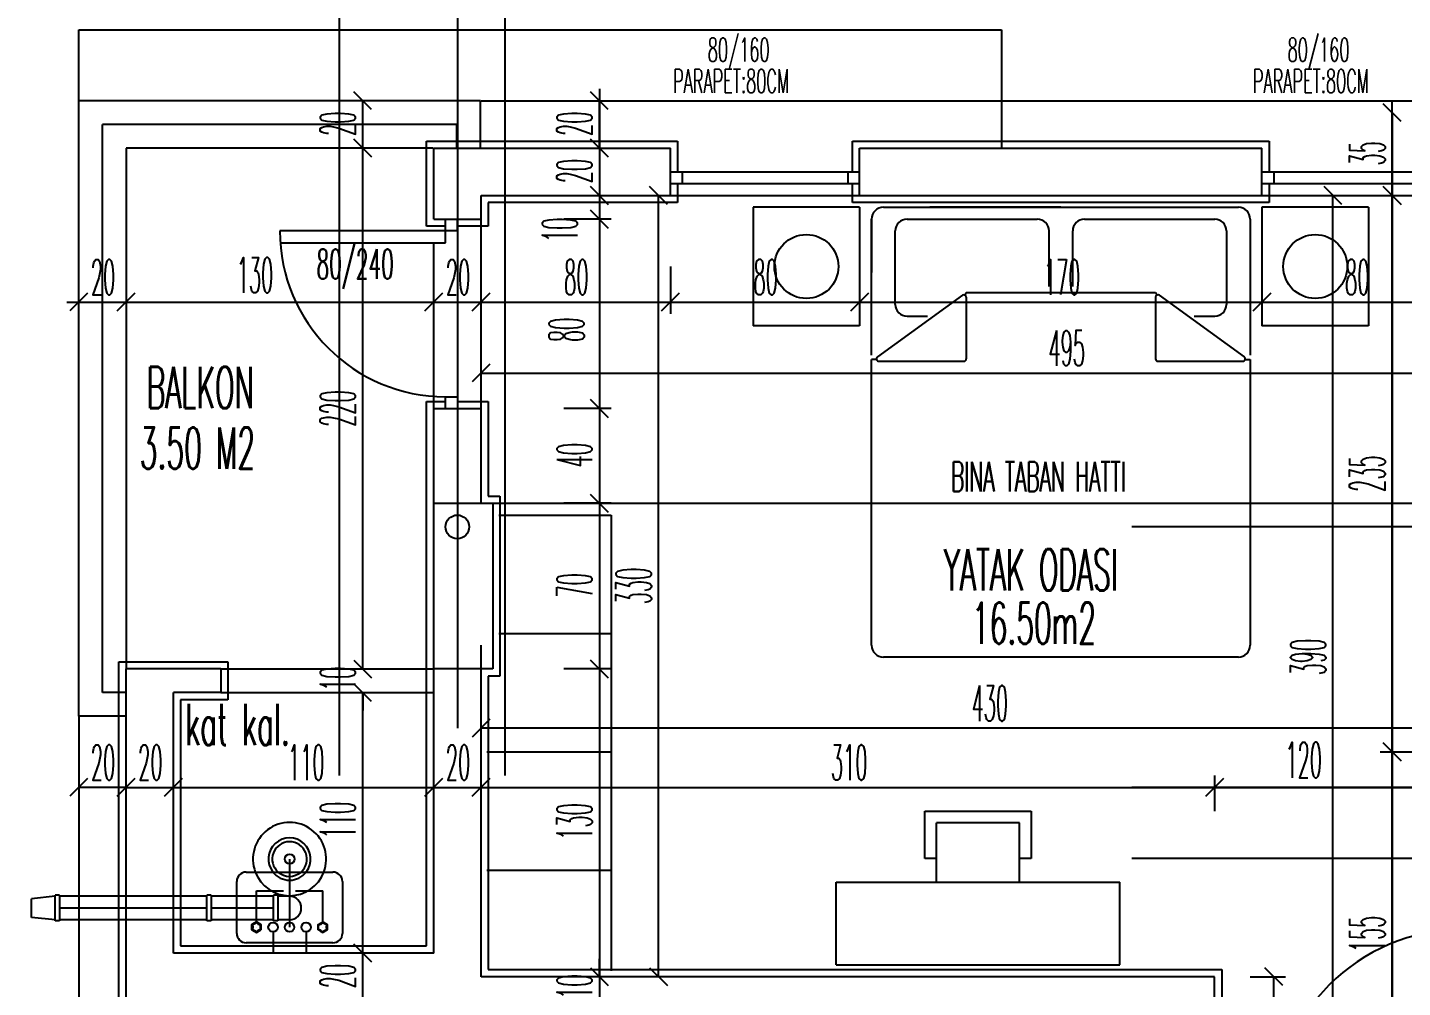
# Model space of a CAD drawing. Extents: x 78 to 306, y -397 to 18.
# Drawn here: x 276.2048 to 276.321, y -396.4985 to -396.4174 of the extents above; entities that cross this region are included whole.
import ezdxf

# ---------------------------------------------------------------- set-up
doc = ezdxf.new("R2010")
doc.units = 0
doc.header["$LTSCALE"] = 0.5
doc.header["$MEASUREMENT"] = 0
doc.linetypes.add('DASHDOT2', pattern=[0.5, 0.25, -0.125, 0, -0.125])
doc.linetypes.add('DOT2', pattern=[0.125, 0, -0.125])
doc.layers.get('0').update_dxf_attribs({"linetype": 'CONTINUOUS'})
for name, color, linetype in [('AKS', 5, 'DASHDOT2'), ('ASHADE', 7, 'CONTINUOUS'), ('DUVAR', 6, 'CONTINUOUS'), ('IZDUSUM', 2, 'DOT2'), ('KAPI', 1, 'CONTINUOUS'), ('KOLON', 4, 'CONTINUOUS'), ('MERDIVEN', 3, 'CONTINUOUS'), ('OLCU', 31, 'CONTINUOUS'), ('SIVA', 7, 'CONTINUOUS'), ('TEFRIS', 11, 'CONTINUOUS')]:
    doc.layers.add(name, color=color, linetype=linetype)
doc.styles.add('ICMEKAN', font='romans.shx', dxfattribs={"width": 0.55, "height": 0.2})
doc.styles.add('OLCU', font='romans.shx', dxfattribs={"width": 0.6, "height": 0.125})
doc.styles.add('OLCUIC', font='ROMANS.SHX', dxfattribs={"width": 0.4, "height": 0.15})

msp = doc.modelspace()

# ---------------------------------------------------------------- linework, layer by layer
at = {"color": 0, "linetype": 'ByBlock'}
for p, q in [((276.233893941935, -396.4243098737721), (276.232393941935, -396.4228098737721)), ((276.253893941935, -396.4243098737721), (276.252393941935, -396.4228098737721)), ((276.320893941935, -396.4253098737721), (276.319393941935, -396.4238098737721)), ((276.232393941935, -396.4268098737721), (276.233893941935, -396.4283098737721)), ((276.233893941935, -396.4283098737721), (276.232393941935, -396.4268098737721)), ((276.252393941935, -396.4268098737721), (276.253893941935, -396.4283098737721)), ((276.253893941935, -396.4283098737755), (276.252393941935, -396.4268098737755)), ((276.253893941935, -396.4323098737721), (276.252393941935, -396.4308098737721)), ((276.252393941935, -396.4308098737721), (276.253893941935, -396.4323098737721)), ((276.258893941935, -396.4323098737721), (276.257393941935, -396.4308098737721)), ((276.315893941935, -396.4323098737721), (276.314393941935, -396.4308098737721)), ((276.320893941935, -396.4323098737721), (276.319393941935, -396.4308098737721)), ((276.319393941935, -396.4308098737721), (276.320893941935, -396.4323098737721)), ((276.253893941935, -396.4343098737721), (276.252393941935, -396.4328098737721)), ((276.252393941935, -396.4328098737721), (276.253893941935, -396.4343098737721)), ((276.209893941935, -396.4398098737721), (276.208393941935, -396.4413098737721)), ((276.213893941935, -396.4398098737721), (276.212393941935, -396.4413098737721)), ((276.212393941935, -396.4413098737721), (276.213893941935, -396.4398098737721)), ((276.239893941935, -396.4398098737721), (276.238393941935, -396.4413098737721)), ((276.238393941935, -396.4413098737721), (276.239893941935, -396.4398098737721)), ((276.243893941935, -396.4398098737721), (276.242393941935, -396.4413098737721)), ((276.242393941935, -396.4413098737721), (276.243893941935, -396.4398098737721)), ((276.259893941935, -396.4398098737721), (276.258393941935, -396.4413098737721)), ((276.258393941935, -396.4413098737721), (276.259893941935, -396.4398098737721)), ((276.275893941935, -396.4398098737721), (276.274393941935, -396.4413098737721)), ((276.274393941935, -396.4413098737721), (276.275893941935, -396.4398098737721)), ((276.309893941935, -396.4398098737721), (276.308393941935, -396.4413098737721)), ((276.308393941935, -396.4413098737721), (276.309893941935, -396.4398098737721)), ((276.243893941935, -396.4458098737721), (276.242393941935, -396.4473098737721)), ((276.253893941935, -396.4503098737721), (276.252393941935, -396.4488098737721)), ((276.252393941935, -396.4488098737721), (276.253893941935, -396.4503098737721)), ((276.253893941935, -396.4583098737721), (276.252393941935, -396.4568098737721)), ((276.252393941935, -396.4568098737721), (276.253893941935, -396.4583098737721)), ((276.232393941935, -396.4708098737721), (276.233893941935, -396.4723098737721)), ((276.232393941935, -396.4708098737721), (276.233893941935, -396.4723098737721)), ((276.253893941935, -396.4723098737721), (276.252393941935, -396.4708098737721)), ((276.252393941935, -396.4708098737721), (276.253893941935, -396.4723098737721)), ((276.233893941935, -396.4743098737721), (276.232393941935, -396.4728098737721)), ((276.233893941935, -396.4743098737721), (276.232393941935, -396.4728098737721)), ((276.243893941935, -396.4758098737721), (276.242393941935, -396.4773098737721)), ((276.320893941935, -396.4793098737721), (276.319393941935, -396.4778098737721)), ((276.319393941935, -396.4778098737721), (276.320893941935, -396.4793098737721)), ((276.209893941935, -396.4808098737721), (276.208393941935, -396.4823098737721)), ((276.212393941935, -396.4823098737721), (276.213893941935, -396.4808098737721)), ((276.213893941935, -396.4808098737721), (276.212393941935, -396.4823098737721)), ((276.217893941935, -396.4808098737721), (276.216393941935, -396.4823098737721)), ((276.216393941935, -396.4823098737721), (276.217893941935, -396.4808098737721)), ((276.239893941935, -396.4808098737721), (276.238393941935, -396.4823098737721)), ((276.238393941935, -396.4823098737721), (276.239893941935, -396.4808098737721)), ((276.243893941935, -396.4808098737721), (276.242393941935, -396.4823098737721)), ((276.242393941935, -396.4823098737721), (276.243893941935, -396.4808098737721)), ((276.305893941935, -396.4808098737721), (276.304393941935, -396.4823098737721)), ((276.304393941935, -396.4823098737721), (276.305893941935, -396.4808098737721)), ((276.232393941935, -396.4948098737721), (276.233893941935, -396.4963098737721)), ((276.233893941935, -396.4963098737721), (276.232393941935, -396.4948098737721)), ((276.252393941935, -396.4968098737721), (276.253893941935, -396.4983098737721)), ((276.252393941935, -396.4968098737721), (276.253893941935, -396.4983098737721)), ((276.257393941935, -396.4968098737721), (276.258893941935, -396.4983098737721)), ((276.310893941935, -396.4983098737721), (276.309393941935, -396.4968098737721))]:
    msp.add_line(p, q, dxfattribs=at)
at = {"layer": 'AKS'}
for p, q in [((276.2411439419353, -396.3515598737721), (276.2411439419353, -396.8395598737721)), ((276.2311439419353, -396.3555598737721), (276.2311439419353, -396.8355598737721)), ((276.2451439419353, -396.3555598737721), (276.2451439419353, -396.8355598737721)), ((276.4231439419353, -396.4595598737721), (276.1271439419361, -396.4595598737721)), ((276.4231439419353, -396.4815598737721), (276.1271439419361, -396.4815598737721)), ((276.4231439419353, -396.4875598737721), (276.1311439419354, -396.4875598737721))]:
    msp.add_line(p, q, dxfattribs=at)
at = {"layer": 'ASHADE'}
msp.add_circle((276.2411439419353, -396.4595598737721), 0.0009999999999999432, dxfattribs=at)
at = {"layer": 'DUVAR'}
for p, q in [((276.2391439419377, -396.4335598737763), (276.2391439419382, -396.4275598737747)), ((276.2391439419382, -396.4275598737747), (276.2591439419382, -396.4275598737758)), ((276.2591439419382, -396.4315598737743), (276.2591439419382, -396.4275598737758)), ((276.2751439419381, -396.4275598737758), (276.3091439419386, -396.4275598737758)), ((276.2751439419381, -396.4315598737743), (276.2751439419381, -396.4275598737758)), ((276.3091439419386, -396.4315598737743), (276.3091439419386, -396.4275598737758)), ((276.2431439419377, -396.4335598737763), (276.243143941938, -396.4315598737732)), ((276.243143941938, -396.4315598737732), (276.2591439419382, -396.4315598737728)), ((276.2751439419381, -396.4315598737737), (276.3091439419386, -396.4315598737755)), ((276.2391439419377, -396.4335598737763), (276.2431439419377, -396.4335598737763)), ((276.2391439419367, -396.4575598737721), (276.2391439419369, -396.4495598737758)), ((276.2391439419378, -396.4495598737761), (276.2431439419378, -396.4495598737761)), ((276.2431439419372, -396.4575598737721), (276.2431439419375, -396.4495598737758)), ((276.2391439419357, -396.4955598737765), (276.2391439419363, -396.4695598737721)), ((276.2431439419353, -396.4975598737765), (276.2431439419365, -396.4695598737721)), ((276.213143941936, -396.5095598737756), (276.2131439419361, -396.4715598737766)), ((276.2211439419362, -396.4715598737764), (276.2131439419361, -396.4715598737766)), ((276.2171439419387, -396.4955598737768), (276.2171439419394, -396.4735598737767)), ((276.2211439419362, -396.4735598737761), (276.2171439419394, -396.4735598737767)), ((276.2391439419357, -396.4955598737765), (276.2171439419387, -396.4955598737768)), ((276.3051439419355, -396.4975598737761), (276.2431439419353, -396.4975598737765)), ((276.3051439419355, -396.5095598737761), (276.3051439419355, -396.4975598737761))]:
    msp.add_line(p, q, dxfattribs=at)
at = {"layer": 'DUVAR', "linetype": 'ByBlock'}
msp.add_line((276.2211439419362, -396.4715598737764), (276.2211439419362, -396.4735598737761), dxfattribs=at)
at = {"layer": 'IZDUSUM', "ltscale": 0.6}
for p, q in [((276.2091439419376, -396.4175598737687), (276.2871439419413, -396.4175598737687)), ((276.2091439419377, -396.4235598737721), (276.2091439419376, -396.4175598737687)), ((276.2871439419413, -396.4175598737687), (276.2871439419411, -396.4275598737687)), ((276.2441439419353, -396.4575598737758), (276.3411439419353, -396.4575598737758)), ((276.2211439419362, -396.4715598737764), (276.2391439419367, -396.4715598737772)), ((276.2211439419362, -396.4735598737764), (276.2391439419367, -396.4735598737773))]:
    msp.add_line(p, q, dxfattribs=at)
at = {"layer": 'KAPI', "linetype": 'Continuous'}
msp.add_line((276.243143941935, -396.4235598737721), (276.346143941935, -396.4235598737721), dxfattribs=at)
at = {"layer": 'KAPI'}
for p, q in [((276.2131439419351, -396.4275598737721), (276.2131439419355, -396.471559873776)), ((276.2391141335827, -396.4275598737721), (276.2131439419351, -396.4275598737721)), ((276.2591439419356, -396.4295598737762), (276.2751439419355, -396.4295598737762)), ((276.2591439419356, -396.4305598737762), (276.2751439419355, -396.4305598737762)), ((276.2601439419356, -396.4295598737762), (276.2601439419356, -396.4305598737762)), ((276.2741439419354, -396.4295598737762), (276.2741439419354, -396.4305598737762)), ((276.3091439419356, -396.4295598737762), (276.3251439419359, -396.4295598737762)), ((276.3091439419356, -396.4305598737762), (276.3251439419359, -396.4305598737762)), ((276.3101439419357, -396.4295598737762), (276.3101439419357, -396.4305598737762)), ((276.2591439419356, -396.4315598737761), (276.2751439419355, -396.4315598737761)), ((276.3091439419356, -396.4315598737761), (276.3251439419359, -396.4315598737761)), ((276.2401439419382, -396.4355598737761), (276.2401439419382, -396.4335598737763)), ((276.2401439419382, -396.4345598737761), (276.2401439419382, -396.4335598737763)), ((276.2411439419382, -396.4345598737761), (276.2411439419382, -396.4335598737763)), ((276.2431439419386, -396.4495598737761), (276.2431439419386, -396.4335598737766)), ((276.2401439419382, -396.4345598737761), (276.2261439419382, -396.4345598737761)), ((276.2411439419382, -396.4345598737761), (276.2401439419382, -396.4345598737761)), ((276.2261439419382, -396.4355598737761), (276.2401439419382, -396.4355598737761)), ((276.2391439419387, -396.4495598737761), (276.2391439419387, -396.4355598737761)), ((276.2401439419382, -396.4485598737763), (276.2411439419382, -396.4485598737763)), ((276.2401439419382, -396.4495598737761), (276.2401439419382, -396.4485598737763)), ((276.2411439419382, -396.4485598737763), (276.2411439419382, -396.4495598737761)), ((276.209143941935, -396.4755598737721), (276.209143941935, -396.6045598737721))]:
    msp.add_line(p, q, dxfattribs=at)
for centre, radius, start, end in [((276.2401439419382, -396.4345598737761), 0.01400000000000034, 180, 270), ((276.3261439419354, -396.5095598737762), 0.01600000000064028, 90, 179.9999999991858)]:
    msp.add_arc(centre, radius, start, end, dxfattribs=at)
at = {"layer": 'KOLON'}
for p, q in [((276.2391439419353, -396.4575598737721), (276.2441439419353, -396.4575598737721)), ((276.2391439419353, -396.4715598737721), (276.2391439419353, -396.4575598737721)), ((276.2441439419353, -396.4575598737721), (276.2441439419353, -396.4715598737721)), ((276.2441439419353, -396.4715598737721), (276.2391439419353, -396.4715598737721))]:
    msp.add_line(p, q, dxfattribs=at)
at = {"layer": 'MERDIVEN', "linetype": 'ByBlock'}
for p, q in [((276.2091439419387, -396.4755598737721), (276.2091439419377, -396.4235598737721)), ((276.211143941938, -396.4735598737721), (276.2111439419388, -396.4255598737721))]:
    msp.add_line(p, q, dxfattribs=at)
at = {"layer": 'MERDIVEN'}
for p, q in [((276.2431141335827, -396.4235598737721), (276.2091439419377, -396.4235598737721)), ((276.2431141335827, -396.4275598737721), (276.2431141335827, -396.4235598737721)), ((276.2411141335827, -396.4255598737721), (276.2111439419388, -396.4255598737721)), ((276.2411141335827, -396.4275598737721), (276.2411141335827, -396.4255598737721)), ((276.2131439419353, -396.4735598737721), (276.2111439419353, -396.4735598737721)), ((276.2131439419353, -396.4755598737721), (276.2091439419353, -396.4755598737721))]:
    msp.add_line(p, q, dxfattribs=at)
at = {"layer": 'OLCU', "ltscale": 1.4}
for p, q in [((276.233143941935, -396.4275598737721), (276.233143941935, -396.4235598737721)), ((276.253143941935, -396.4225598737721), (276.253143941935, -396.5005598737721)), ((276.253143941935, -396.4275598737721), (276.253143941935, -396.4235598737721)), ((276.320143941935, -396.6125598737721), (276.320143941935, -396.4235598737721)), ((276.320143941935, -396.4245598737721), (276.320143941935, -396.4315598737721)), ((276.233143941935, -396.4715598737721), (276.233143941935, -396.4275598737721)), ((276.253143941935, -396.4275598737755), (276.253143941935, -396.4315598737721)), ((276.253143941935, -396.4315598737721), (276.253143941935, -396.4335598737721)), ((276.258143941935, -396.4975598737721), (276.258143941935, -396.4315598737721)), ((276.315143941935, -396.5095598737721), (276.315143941935, -396.4315598737721)), ((276.320143941935, -396.4315598737721), (276.320143941935, -396.4785598737721)), ((276.254143941935, -396.4335598737721), (276.250143941935, -396.4335598737721)), ((276.253143941935, -396.4335598737721), (276.253143941935, -396.4495598737721)), ((276.259143941935, -396.4375598737721), (276.259143941935, -396.4415598737721)), ((276.275143941935, -396.4375598737721), (276.275143941935, -396.4415598737721)), ((276.309143941935, -396.4375598737721), (276.309143941935, -396.4415598737721)), ((276.208143941935, -396.4405598737721), (276.347143941935, -396.4405598737721)), ((276.209143941935, -396.4405598737721), (276.213143941935, -396.4405598737721)), ((276.213143941935, -396.4405598737721), (276.239143941935, -396.4405598737721)), ((276.239143941935, -396.4405598737721), (276.243143941935, -396.4405598737721)), ((276.243143941935, -396.4405598737721), (276.259143941935, -396.4405598737721)), ((276.259143941935, -396.4405598737721), (276.275143941935, -396.4405598737721)), ((276.275143941935, -396.4405598737721), (276.309143941935, -396.4405598737721)), ((276.309143941935, -396.4405598737721), (276.325143941935, -396.4405598737721)), ((276.243143941935, -396.4465598737721), (276.342143941935, -396.4465598737721)), ((276.254143941935, -396.4495598737721), (276.250143941935, -396.4495598737721)), ((276.253143941935, -396.4495598737721), (276.253143941935, -396.4575598737721)), ((276.254143941935, -396.4575598737721), (276.250143941935, -396.4575598737721)), ((276.253143941935, -396.4575598737721), (276.253143941935, -396.4715598737721)), ((276.233143941935, -396.4715598737721), (276.233143941935, -396.4700598737721)), ((276.254143941935, -396.4715598737721), (276.250143941935, -396.4715598737721)), ((276.253143941935, -396.4715598737721), (276.253143941935, -396.4975598737721)), ((276.233143941935, -396.4735598737721), (276.233143941935, -396.4750598737721)), ((276.233143941935, -396.4955598737721), (276.233143941935, -396.4735598737721)), ((276.329143941935, -396.4765598737721), (276.243143941935, -396.4765598737721)), ((276.319143941935, -396.4785598737721), (276.322143941935, -396.4785598737721)), ((276.320143941935, -396.4785598737721), (276.320143941935, -396.5095598737721)), ((276.213143941935, -396.4815598737721), (276.209143941935, -396.4815598737721)), ((276.213143941935, -396.4815598737721), (276.217143941935, -396.4815598737721)), ((276.217143941935, -396.4815598737721), (276.239143941935, -396.4815598737721)), ((276.239143941935, -396.4815598737721), (276.243143941935, -396.4815598737721)), ((276.243143941935, -396.4815598737721), (276.305143941935, -396.4815598737721)), ((276.305143941935, -396.4805598737721), (276.305143941935, -396.4835598737721)), ((276.305143941935, -396.4815598737721), (276.329143941935, -396.4815598737721)), ((276.233143941935, -396.4995598737721), (276.233143941935, -396.4955598737721)), ((276.253143941935, -396.4975598737721), (276.253143941935, -396.4960598737721)), ((276.308143941935, -396.4975598737721), (276.311143941935, -396.4975598737721)), ((276.310143941935, -396.5095598737721), (276.310143941935, -396.4975598737721))]:
    msp.add_line(p, q, dxfattribs=at)
at = {"layer": 'SIVA', "ltscale": 1.4}
for p, q in [((276.2385439419377, -396.4341598737763), (276.2385439419384, -396.4269598737747)), ((276.2385439419384, -396.4269598737747), (276.2597439419383, -396.4269598737758)), ((276.2597439419383, -396.4269598737758), (276.259743941937, -396.4295598737762)), ((276.2745439419381, -396.4295598737762), (276.2745439419381, -396.4269598737758)), ((276.2745439419381, -396.4269598737758), (276.3097439419386, -396.4269598737758)), ((276.3097439419386, -396.4269598737758), (276.3097439419386, -396.4295598737762)), ((276.2597439419367, -396.4305598737762), (276.2597439419363, -396.4321598737728)), ((276.2745439419381, -396.4321598737737), (276.2745439419381, -396.4305598737762)), ((276.3097439419386, -396.4305598737762), (276.3097439419386, -396.4321598737755)), ((276.2597439419363, -396.4321598737728), (276.2437439419379, -396.4321598737732)), ((276.2437439419379, -396.4321598737732), (276.2437439419376, -396.4341598737763)), ((276.3097439419386, -396.4321598737755), (276.2745439419381, -396.4321598737737)), ((276.2401439419382, -396.4341598737763), (276.2385439419377, -396.4341598737763)), ((276.2437439419376, -396.4341598737763), (276.2411439419382, -396.4341598737763)), ((276.2385439419353, -396.4575598737721), (276.238543941937, -396.4489598737761)), ((276.238543941937, -396.4489598737761), (276.2401439419382, -396.4489598737761)), ((276.2411439419382, -396.4489598737761), (276.2437439419376, -396.4489598737761)), ((276.2437439419376, -396.4489598737761), (276.2437439419372, -396.4569598737721)), ((276.2437439419372, -396.4569598737721), (276.2447439419353, -396.4569598737721)), ((276.2447439419353, -396.4569598737721), (276.2447439419353, -396.4721598737721)), ((276.2385439419363, -396.4715598737721), (276.2385439419353, -396.4575598737721)), ((276.2125439419361, -396.5101598737756), (276.2125439419361, -396.4709598737767)), ((276.2125439419361, -396.4709598737767), (276.2217439419362, -396.4709598737763)), ((276.2217439419362, -396.4709598737763), (276.2217439419362, -396.474159873776)), ((276.2385439419357, -396.4949598737766), (276.2385439419363, -396.4715598737721)), ((276.2447439419353, -396.4721598737721), (276.2437439419365, -396.4721598737721)), ((276.2437439419365, -396.4721598737721), (276.2437439419353, -396.4969598737765)), ((276.2217439419362, -396.474159873776), (276.2177439419394, -396.4741598737766)), ((276.2177439419394, -396.4741598737766), (276.2177439419387, -396.4949598737768)), ((276.2177439419387, -396.4949598737768), (276.2385439419357, -396.4949598737766)), ((276.2437439419353, -396.4969598737765), (276.3057439419355, -396.4969598737761)), ((276.3057439419355, -396.4969598737761), (276.3057439419355, -396.5089598737761))]:
    msp.add_line(p, q, dxfattribs=at)
at = {"layer": 'TEFRIS'}
for p, q in [((276.2661439419486, -396.4325598737755), (276.2661439419486, -396.4425598737755)), ((276.2751439419488, -396.4325598737755), (276.2661439419486, -396.4325598737755)), ((276.2751439419488, -396.4325598737755), (276.2751439419488, -396.4425598737755)), ((276.2771488070436, -396.4325598737755), (276.3071488070432, -396.4325598737755)), ((276.2921488070435, -396.4325598737755), (276.2810657286939, -396.4325598737755)), ((276.3181439419483, -396.4325598737755), (276.3091439419487, -396.4325598737755)), ((276.3091439419487, -396.4325598737755), (276.3091439419487, -396.4425598737755)), ((276.3181439419483, -396.4325598737755), (276.3181439419483, -396.4425598737755)), ((276.2761488070436, -396.4335598737755), (276.2761488070436, -396.4380598737756)), ((276.2761488070436, -396.4450598737754), (276.2761488070436, -396.4335598737755)), ((276.2791488070434, -396.4335598737755), (276.2901488070435, -396.4335598737755)), ((276.2941488070437, -396.4335598737755), (276.3051488070434, -396.4335598737755)), ((276.3081488070433, -396.4335598737755), (276.3081488070433, -396.4450598737754)), ((276.2781488070437, -396.4407598737755), (276.2781488070437, -396.4345598737756)), ((276.2911488070435, -396.4392598737756), (276.2911488070435, -396.4345598737756)), ((276.2931488070436, -396.4392598737756), (276.2931488070436, -396.4345598737756)), ((276.3061488070431, -396.4345598737756), (276.3061488070431, -396.4407598737755)), ((276.2841488070434, -396.4397598737755), (276.2840396951538, -396.4399737507483)), ((276.2841488070434, -396.4397598737755), (276.3001488070434, -396.4397598737755)), ((276.3001488070434, -396.4397598737755), (276.300257918933, -396.4399737507483)), ((276.2838314135292, -396.4399899840733), (276.2766480099244, -396.4451979516869)), ((276.2841488070434, -396.4401519061622), (276.2841488070434, -396.4453598737754)), ((276.3001488070434, -396.4401519061622), (276.3001488070434, -396.4453598737754)), ((276.3004662005577, -396.4399899840733), (276.3076496041623, -396.4451979516869)), ((276.2791488070434, -396.4417598737756), (276.280890186354, -396.4417598737756)), ((276.3034074277329, -396.4417598737756), (276.3051488070434, -396.4417598737756)), ((276.2751439419488, -396.4425598737755), (276.2661439419486, -396.4425598737755)), ((276.3181439419483, -396.4425598737755), (276.3091439419487, -396.4425598737755)), ((276.2761488070436, -396.4695598737756), (276.2761488070436, -396.4454215810777)), ((276.2765751609387, -396.4454215810777), (276.2761488070436, -396.4454215810777)), ((276.2767654034388, -396.4455598737756), (276.2839488070435, -396.4455598737756)), ((276.3003488070433, -396.4455598737756), (276.307532210648, -396.4455598737756)), ((276.3077224531481, -396.4454215810777), (276.3081488070433, -396.4454215810777)), ((276.3081488070433, -396.4454215810777), (276.3081488070433, -396.4695598737756)), ((276.2446439419353, -396.4585598737771), (276.2541439419328, -396.4585598737771)), ((276.2541439419328, -396.4585598737771), (276.2541439419337, -396.4970598737773)), ((276.2446439419353, -396.4685598737772), (276.2541439419334, -396.4685598737772)), ((276.3071488070432, -396.4705598737756), (276.2771488070436, -396.4705598737756)), ((276.2436439419353, -396.4785598737772), (276.2541439419334, -396.4785598737772)), ((276.2806439419334, -396.4835598737751), (276.2896439419333, -396.4835598737751)), ((276.2806439419334, -396.4875598737751), (276.2806439419334, -396.4835598737751)), ((276.2896439419333, -396.4835598737751), (276.2896439419333, -396.4875598737751)), ((276.2886439419333, -396.4845598737751), (276.2816439419335, -396.4845598737751)), ((276.2816439419335, -396.4895598737752), (276.2816439419335, -396.4845598737751)), ((276.2886439419333, -396.4895598737752), (276.2886439419333, -396.4845598737751)), ((276.2436439419353, -396.4885598737771), (276.2541439419334, -396.4885598737771)), ((276.2816439419335, -396.4875598737751), (276.2806439419334, -396.4875598737751)), ((276.2896439419333, -396.4875598737751), (276.2886439419333, -396.4875598737751)), ((276.2731439419329, -396.4965598737757), (276.2731439419337, -396.4895598737755)), ((276.2731439419337, -396.4895598737755), (276.297143941933, -396.4895598737752)), ((276.297143941933, -396.496559873775), (276.297143941933, -396.4895598737752)), ((276.2731439419329, -396.4965598737757), (276.297143941933, -396.496559873775))]:
    msp.add_line(p, q, dxfattribs=at)
at = {"layer": 'TEFRIS', "ltscale": 1.4}
for p, q in [((276.2269657544676, -396.4876194981592), (276.2269657544676, -396.4933762088142)), ((276.2224997074684, -396.4938966738229), (276.2224997074684, -396.4895168229056)), ((276.2232997074685, -396.4887168229055), (276.2306318014668, -396.4887168229055)), ((276.231431747463, -396.4895168229056), (276.231431747463, -396.4938966738229)), ((276.2071522880125, -396.4907655662721), (276.2051522880125, -396.4909655662721)), ((276.2051522880125, -396.4925492838615), (276.2051522880125, -396.4909655662721)), ((276.2071522880125, -396.4928492838616), (276.2071522880125, -396.4906655662721)), ((276.2075254635857, -396.4906655662721), (276.2071522880125, -396.4906655662721)), ((276.2075254635857, -396.4906655662721), (276.2075254635856, -396.4928492838616)), ((276.2199726847842, -396.4907655662721), (276.2075254635857, -396.4907655662721)), ((276.2199726847842, -396.4928492838616), (276.2199726847842, -396.4906655662721)), ((276.2203458603574, -396.4906655662722), (276.2199726847842, -396.4906655662721)), ((276.2203458603574, -396.4906655662722), (276.2203458603574, -396.4928492838616)), ((276.2255973992484, -396.4907655662721), (276.2203458603574, -396.4907655662721)), ((276.2241657409667, -396.4929327960127), (276.2241657409667, -396.4903152636628)), ((276.2241657409667, -396.4903152636628), (276.2264657544677, -396.4903152636628)), ((276.2255973992484, -396.4928492838616), (276.2255973992484, -396.4906655662721)), ((276.2259705748216, -396.4906655662722), (276.2255973992484, -396.4906655662721)), ((276.2259705748216, -396.4906655662722), (276.2259705748216, -396.4928492838616)), ((276.2269657544676, -396.4907655662721), (276.2259705748216, -396.4907655662721)), ((276.2274657544676, -396.4903152636628), (276.2297657679686, -396.4903152636628)), ((276.2297657679686, -396.4929327960127), (276.2297657679686, -396.4903152636628)), ((276.2199726847842, -396.4917574250669), (276.2075254635857, -396.4917574250669)), ((276.2255973992484, -396.4917574250669), (276.2203458603574, -396.4917574250669)), ((276.2071522880125, -396.4927492838615), (276.2051522880125, -396.4925492838615)), ((276.2075254635856, -396.4928492838616), (276.2071522880125, -396.4928492838616)), ((276.2199726847842, -396.4927492838615), (276.2075254635857, -396.4927492838615)), ((276.2203458603574, -396.4928492838616), (276.2199726847842, -396.4928492838616)), ((276.2255973992484, -396.4927492838615), (276.2203458603574, -396.4927492838615)), ((276.2241657274658, -396.4929328038075), (276.2237817274657, -396.4931545063108)), ((276.2237817274657, -396.4931545063108), (276.2237817274657, -396.4935979113176)), ((276.2241657544676, -396.4929328038075), (276.2237817544676, -396.4931545063108)), ((276.2237817544676, -396.4931545063108), (276.2237817544676, -396.4935979113176)), ((276.2241657274658, -396.4929771443082, 0.0006720000000000197), (276.2238201274658, -396.4931766765612, 0.000672000000000014)), ((276.2238201274658, -396.4931766765612, 0.0006720000000000026), (276.2238585274657, -396.4933762088142, 0.0006720000000000026)), ((276.2241657544676, -396.4929771443082, 0.0006720000000000197), (276.2238201544677, -396.4931766765612, 0.000672000000000014)), ((276.2238201544677, -396.4931766765612, 0.0006720000000000026), (276.2238585544676, -396.4933762088142, 0.0006720000000000026)), ((276.2245497274657, -396.4931545063108), (276.2241657274658, -396.4929328038075)), ((276.2243193274658, -396.4931101658102, 0.0006720000000000026), (276.2241657274658, -396.4929771443082, 0.0006720000000000026)), ((276.2245497544676, -396.4931545063108), (276.2241657544676, -396.4929328038075)), ((276.2243193544676, -396.4931101658102, 0.0006720000000000026), (276.2241657544676, -396.4929771443082, 0.0006720000000000026)), ((276.2245113274658, -396.4931766765612, 0.0006720000000000026), (276.2243193274658, -396.4931101658102, 0.0006720000000000026)), ((276.2245113544676, -396.4931766765612, 0.0006720000000000026), (276.2243193544676, -396.4931101658102, 0.0006720000000000026)), ((276.2245497274657, -396.4935979113176), (276.2245497274657, -396.4931545063108)), ((276.2245497544676, -396.4935979113176), (276.2245497544676, -396.4931545063108)), ((276.2259705748216, -396.4928492838616), (276.2255973992484, -396.4928492838616)), ((276.2269657643247, -396.4927492838615), (276.2259705748216, -396.4927492838615)), ((276.2293817544676, -396.4931545063108), (276.2297657544676, -396.4929328038075)), ((276.2293817544676, -396.4935979113176), (276.2293817544676, -396.4931545063108)), ((276.2293817814695, -396.4931545063108), (276.2297657814695, -396.4929328038075)), ((276.2293817814695, -396.4935979113176), (276.2293817814695, -396.4931545063108)), ((276.2294201544676, -396.4931766765612, 0.0006720000000000026), (276.2296121544676, -396.4931101658102, 0.0006720000000000026)), ((276.2294201814695, -396.4931766765612, 0.0006720000000000026), (276.2296121814695, -396.4931101658102, 0.0006720000000000026)), ((276.2296121544676, -396.4931101658102, 0.0006720000000000026), (276.2297657544676, -396.4929771443082, 0.0006720000000000026)), ((276.2296121814695, -396.4931101658102, 0.0006720000000000026), (276.2297657814695, -396.4929771443082, 0.0006720000000000026)), ((276.2297657544676, -396.4929328038075), (276.2301497544677, -396.4931545063108)), ((276.2297657544676, -396.4929771443082, 0.0006720000000000197), (276.2301113544676, -396.4931766765612, 0.000672000000000014)), ((276.2297657814695, -396.4929328038075), (276.2301497814695, -396.4931545063108)), ((276.2297657814695, -396.4929771443082, 0.0006720000000000197), (276.2301113814695, -396.4931766765612, 0.000672000000000014)), ((276.2301113544676, -396.4931766765612, 0.0006720000000000026), (276.2300729544676, -396.4933762088142, 0.0006720000000000026)), ((276.2301113814695, -396.4931766765612, 0.0006720000000000026), (276.2300729814695, -396.4933762088142, 0.0006720000000000026)), ((276.2301497544677, -396.4931545063108), (276.2301497544677, -396.4935979113176)), ((276.2301497814695, -396.4931545063108), (276.2301497814695, -396.4935979113176)), ((276.2237817274657, -396.4935979113176), (276.2241657274658, -396.493819613821)), ((276.2237817544676, -396.4935979113176), (276.2241657544676, -396.493819613821)), ((276.2238585274657, -396.4933762088142, 0.0006720000000000026), (276.2238201274658, -396.4935757410672, 0.0006720000000000026)), ((276.2238201274658, -396.4935757410672, 0.000672000000000014), (276.2241657274658, -396.4937752733202, 0.0006720000000000197)), ((276.2238585544676, -396.4933762088142, 0.0006720000000000026), (276.2238201544677, -396.4935757410672, 0.0006720000000000026)), ((276.2238201544677, -396.4935757410672, 0.000672000000000014), (276.2241657544676, -396.4937752733202, 0.0006720000000000197)), ((276.2241657274658, -396.493819613821), (276.2245497274657, -396.4935979113176)), ((276.2241657274658, -396.4937752733202, 0.0006720000000000026), (276.2243193274658, -396.4936422518182, 0.0006720000000000026)), ((276.2241657544676, -396.493819613821), (276.2245497544676, -396.4935979113176)), ((276.2241657544676, -396.4937752733202, 0.0006720000000000026), (276.2243193544676, -396.4936422518182, 0.0006720000000000026)), ((276.2243193274658, -396.4936422518182, 0.0006720000000000026), (276.2245113274658, -396.4935757410672, 0.0006720000000000026)), ((276.2243193544676, -396.4936422518182, 0.0006720000000000026), (276.2245113544676, -396.4935757410672, 0.0006720000000000026)), ((276.2255657544677, -396.4937732511803), (276.2255657544677, -396.4954968209212)), ((276.2283657004639, -396.4937732511803), (276.2283657004639, -396.4954968209212)), ((276.2297657544676, -396.493819613821), (276.2293817544676, -396.4935979113176)), ((276.2297657814695, -396.493819613821), (276.2293817814695, -396.4935979113176)), ((276.2296121544676, -396.4936422518182, 0.0006720000000000026), (276.2294201544676, -396.4935757410672, 0.0006720000000000026)), ((276.2296121814695, -396.4936422518182, 0.0006720000000000026), (276.2294201814695, -396.4935757410672, 0.0006720000000000026)), ((276.2297657544676, -396.4937752733202, 0.0006720000000000026), (276.2296121544676, -396.4936422518182, 0.0006720000000000026)), ((276.2297657814695, -396.4937752733202, 0.0006720000000000026), (276.2296121814695, -396.4936422518182, 0.0006720000000000026)), ((276.2301113544676, -396.4935757410672, 0.000672000000000014), (276.2297657544676, -396.4937752733202, 0.0006720000000000197)), ((276.2301497544677, -396.4935979113176), (276.2297657544676, -396.493819613821)), ((276.2301113814695, -396.4935757410672, 0.000672000000000014), (276.2297657814695, -396.4937752733202, 0.0006720000000000197)), ((276.2301497814695, -396.4935979113176), (276.2297657814695, -396.493819613821)), ((276.2300729544676, -396.4933762088142, 0.0006720000000000026), (276.2301113544676, -396.4935757410672, 0.0006720000000000026)), ((276.2300729814695, -396.4933762088142, 0.0006720000000000026), (276.2301113814695, -396.4935757410672, 0.0006720000000000026)), ((276.230631747463, -396.4946966738229), (276.2232997074685, -396.4946966738229))]:
    msp.add_line(p, q, dxfattribs=at)
at = {"layer": 'TEFRIS'}
for centre in [(276.2706439419487, -396.4375598737755), (276.3136439419482, -396.4375598737755)]:
    msp.add_circle(centre, 0.0027, dxfattribs=at)
at = {"layer": 'TEFRIS', "ltscale": 1.4}
for centre, radius in [((276.2269657544676, -396.4876194981592), 0.0004132706100650015), ((276.2255657544677, -396.4933762088142), 0.0003970423660735832), ((276.2269657544676, -396.4933762088142), 0.0003970423660735832), ((276.2283657544676, -396.4933762088142), 0.0003970423660735832)]:
    msp.add_circle(centre, radius, dxfattribs=at)
at = {"layer": 'TEFRIS'}
for centre, radius, start, end in [((276.2771488070436, -396.4335598737755), 0.001, 90, 180), ((276.3071488070432, -396.4335598737755), 0.001, 0, 90), ((276.2791488070434, -396.4345598737756), 0.001, 90, 180), ((276.2901488070435, -396.4345598737756), 0.001, 0, 90), ((276.2941488070437, -396.4345598737756), 0.001, 90, 180), ((276.3051488070434, -396.4345598737756), 0.001, 0, 90), ((276.2791488070434, -396.4407598737755), 0.001, 180, 270), ((276.2839488070435, -396.4401519061622), 0.0002, 0, 125.9421118715241), ((276.3003488070433, -396.4401519061622), 0.0002, 54.05788812847594, 180), ((276.3051488070434, -396.4407598737755), 0.001, 270, 0), ((276.2767654034388, -396.4453598737754), 0.0002, 125.9421118715241, 270), ((276.2839488070435, -396.4453598737754), 0.0002, 270, 0), ((276.3003488070433, -396.4453598737754), 0.0002, 180, 270), ((276.307532210648, -396.4453598737754), 0.0002, 270, 54.05788812847594), ((276.2771488070436, -396.4695598737756), 0.001, 180, 270), ((276.3071488070432, -396.4695598737756), 0.001, 270, 0)]:
    msp.add_arc(centre, radius, start, end, dxfattribs=at)
at = {"layer": 'TEFRIS', "ltscale": 1.4}
for centre, radius, start, end in [((276.2269657544676, -396.4876194981592), 0.003097182708339177, 339.2495909414504, 200.7504090585496), ((276.2269657544676, -396.4876194981592), 0.001786545504696572, 322.1050269820603, 217.8949730179397), ((276.2269657544676, -396.4876194981592), 0.001466243947734451, 311.5487483356249, 228.4512516643751), ((276.2232997074685, -396.4895168229056), 0.0007999999999999999, 90, 180), ((276.2269657544676, -396.4876194981592), 0.003097182708339177, 200.7504088981053, 339.2495911018947), ((276.2269657544676, -396.4876194981592), 0.001786545504696572, 217.8949719653411, 322.1050280346589), ((276.2269657544676, -396.4876194981592), 0.001466243947734451, 228.4512501830642, 311.5487498169358), ((276.230631747463, -396.4895168229056), 0.0007999999999999999, 0, 90), ((276.2269657544676, -396.4917574250669), 0.000991858794723521, 270, 90), ((276.2232997074685, -396.4938966738229), 0.0007999999999999999, 180, 270), ((276.230631747463, -396.4938966738229), 0.0007999999999999999, 270, 0)]:
    msp.add_arc(centre, radius, start, end, dxfattribs=at)
for points in [[(276.2241657544676, -396.4929771443082, 0.000672000000000014), (276.2241657544676, -396.4929328038075), (276.2237817544676, -396.4931545063108), (276.2238201544677, -396.4931766765612, 0.000672000000000014)], [(276.2245497544676, -396.4935979113176), (276.2245113544676, -396.4935757410672, 0.000672000000000014), (276.2245113544676, -396.4931766765612, 0.000672000000000014), (276.2245497544676, -396.4931545063108)], [(276.2293817544676, -396.4935979113176), (276.2294201544676, -396.4935757410672, 0.000672000000000014), (276.2294201544676, -396.4931766765612, 0.000672000000000014), (276.2293817544676, -396.4931545063108)], [(276.2297657544676, -396.4929771443082, 0.000672000000000014), (276.2297657544676, -396.4929328038075), (276.2301497544677, -396.4931545063108), (276.2301113544676, -396.4931766765612, 0.000672000000000014)], [(276.2238201544677, -396.4935757410672, 0.000672000000000014), (276.2237817544676, -396.4935979113176), (276.2241657544676, -396.493819613821), (276.2241657544676, -396.4937752733202, 0.000672000000000014)], [(276.2301113544676, -396.4935757410672, 0.000672000000000014), (276.2301497544677, -396.4935979113176), (276.2297657544676, -396.493819613821), (276.2297657544676, -396.4937752733202, 0.000672000000000014)]]:
    msp.add_3dface(points, dxfattribs=at)
for points, invisible_edges in [([(276.2237817544676, -396.4931545063108), (276.2238201544677, -396.4931766765612, 0.000672000000000014), (276.2238585544676, -396.4933762088142, 0.000672000000000014), (276.2237817544676, -396.4935979113176)], 4), ([(276.2238201274658, -396.4931766765612, 0.000672000000000014), (276.2241657274658, -396.4929771443082, 0.000672000000000014), (276.2241657274658, -396.4933762088142, 0.0007104000000000098)], 10), ([(276.2238585274657, -396.4933762088142, 0.000672000000000014), (276.2238201274658, -396.4931766765612, 0.000672000000000014), (276.2241657274658, -396.4933762088142, 0.0007104000000000098)], 10), ([(276.2238201544677, -396.4931766765612, 0.000672000000000014), (276.2241657544676, -396.4929771443082, 0.000672000000000014), (276.2241657544676, -396.4933762088142, 0.0007104000000000098)], 10), ([(276.2238585544676, -396.4933762088142, 0.000672000000000014), (276.2238201544677, -396.4931766765612, 0.000672000000000014), (276.2241657544676, -396.4933762088142, 0.0007104000000000098)], 10), ([(276.2241657274658, -396.4929328038075), (276.2243193274658, -396.4931101658102, 0.000672000000000014), (276.2241657274658, -396.4929771443082, 0.000672000000000014), (276.2241657274658, -396.4929328038075)], 1), ([(276.2241657274658, -396.4933762088142, 0.0007104000000000098), (276.2241657274658, -396.4929771443082, 0.000672000000000014), (276.2243193274658, -396.4931101658102, 0.000672000000000014), (276.2241657274658, -396.4933762088142, 0.0007104000000000098)], 5), ([(276.2241657274658, -396.4933762088142, 0.0007104000000000098), (276.2243193274658, -396.4931101658102, 0.000672000000000014), (276.2245113274658, -396.4931766765612, 0.000672000000000014)], 9), ([(276.2245113274658, -396.4935757410672, 0.000672000000000014), (276.2245113274658, -396.4931766765612, 0.000672000000000014), (276.2241657274658, -396.4933762088142, 0.0007104000000000098)], 10), ([(276.2245113544676, -396.4931766765612, 0.000672000000000014), (276.2245497544676, -396.4931545063108), (276.2241657544676, -396.4929328038075), (276.2243193544676, -396.4931101658102, 0.000672000000000014)], 4), ([(276.2241657544676, -396.4929328038075), (276.2243193544676, -396.4931101658102, 0.000672000000000014), (276.2241657544676, -396.4929771443082, 0.000672000000000014), (276.2241657544676, -396.4929328038075)], 1), ([(276.2241657544676, -396.4933762088142, 0.0007104000000000098), (276.2241657544676, -396.4929771443082, 0.000672000000000014), (276.2243193544676, -396.4931101658102, 0.000672000000000014), (276.2241657544676, -396.4933762088142, 0.0007104000000000098)], 5), ([(276.2241657544676, -396.4933762088142, 0.0007104000000000098), (276.2243193544676, -396.4931101658102, 0.000672000000000014), (276.2245113544676, -396.4931766765612, 0.000672000000000014)], 9), ([(276.2245113544676, -396.4935757410672, 0.000672000000000014), (276.2245113544676, -396.4931766765612, 0.000672000000000014), (276.2241657544676, -396.4933762088142, 0.0007104000000000098)], 10), ([(276.2294201544676, -396.4931766765612, 0.000672000000000014), (276.2293817544676, -396.4931545063108), (276.2297657544676, -396.4929328038075), (276.2296121544676, -396.4931101658102, 0.000672000000000014)], 4), ([(276.2297657544676, -396.4933762088142, 0.0007104000000000098), (276.2296121544676, -396.4931101658102, 0.000672000000000014), (276.2294201544676, -396.4931766765612, 0.000672000000000014)], 9), ([(276.2294201544676, -396.4935757410672, 0.000672000000000014), (276.2294201544676, -396.4931766765612, 0.000672000000000014), (276.2297657544676, -396.4933762088142, 0.0007104000000000098)], 10), ([(276.2297657814695, -396.4933762088142, 0.0007104000000000098), (276.2296121814695, -396.4931101658102, 0.000672000000000014), (276.2294201814695, -396.4931766765612, 0.000672000000000014)], 9), ([(276.2294201814695, -396.4935757410672, 0.000672000000000014), (276.2294201814695, -396.4931766765612, 0.000672000000000014), (276.2297657814695, -396.4933762088142, 0.0007104000000000098)], 10), ([(276.2297657544676, -396.4929328038075), (276.2296121544676, -396.4931101658102, 0.000672000000000014), (276.2297657544676, -396.4929771443082, 0.000672000000000014), (276.2297657544676, -396.4929328038075)], 1), ([(276.2297657544676, -396.4933762088142, 0.0007104000000000098), (276.2297657544676, -396.4929771443082, 0.000672000000000014), (276.2296121544676, -396.4931101658102, 0.000672000000000014), (276.2297657544676, -396.4933762088142, 0.0007104000000000098)], 5), ([(276.2297657814695, -396.4929328038075), (276.2296121814695, -396.4931101658102, 0.000672000000000014), (276.2297657814695, -396.4929771443082, 0.000672000000000014), (276.2297657814695, -396.4929328038075)], 1), ([(276.2297657814695, -396.4933762088142, 0.0007104000000000098), (276.2297657814695, -396.4929771443082, 0.000672000000000014), (276.2296121814695, -396.4931101658102, 0.000672000000000014), (276.2297657814695, -396.4933762088142, 0.0007104000000000098)], 5), ([(276.2301113544676, -396.4931766765612, 0.000672000000000014), (276.2297657544676, -396.4929771443082, 0.000672000000000014), (276.2297657544676, -396.4933762088142, 0.0007104000000000098)], 10), ([(276.2300729544676, -396.4933762088142, 0.000672000000000014), (276.2301113544676, -396.4931766765612, 0.000672000000000014), (276.2297657544676, -396.4933762088142, 0.0007104000000000098)], 10), ([(276.2301113814695, -396.4931766765612, 0.000672000000000014), (276.2297657814695, -396.4929771443082, 0.000672000000000014), (276.2297657814695, -396.4933762088142, 0.0007104000000000098)], 10), ([(276.2300729814695, -396.4933762088142, 0.000672000000000014), (276.2301113814695, -396.4931766765612, 0.000672000000000014), (276.2297657814695, -396.4933762088142, 0.0007104000000000098)], 10), ([(276.2301497544677, -396.4931545063108), (276.2301113544676, -396.4931766765612, 0.000672000000000014), (276.2300729544676, -396.4933762088142, 0.000672000000000014), (276.2301497544677, -396.4935979113176)], 4), ([(276.2238585274657, -396.4933762088142, 0.000672000000000014), (276.2237817274657, -396.4935979113176), (276.2238201274658, -396.4935757410672, 0.000672000000000014), (276.2238585274657, -396.4933762088142, 0.000672000000000014)], 1), ([(276.2238585544676, -396.4933762088142, 0.000672000000000014), (276.2237817544676, -396.4935979113176), (276.2238201544677, -396.4935757410672, 0.000672000000000014), (276.2238585544676, -396.4933762088142, 0.000672000000000014)], 1), ([(276.2238201274658, -396.4935757410672, 0.000672000000000014), (276.2241657274658, -396.4933762088142, 0.0007104000000000098), (276.2241657274658, -396.4937752733202, 0.000672000000000014)], 3), ([(276.2238201274658, -396.4935757410672, 0.000672000000000014), (276.2241657274658, -396.4933762088142, 0.0007104000000000098), (276.2238585274657, -396.4933762088142, 0.000672000000000014)], 3), ([(276.2238201544677, -396.4935757410672, 0.000672000000000014), (276.2241657544676, -396.4933762088142, 0.0007104000000000098), (276.2241657544676, -396.4937752733202, 0.000672000000000014)], 3), ([(276.2238201544677, -396.4935757410672, 0.000672000000000014), (276.2241657544676, -396.4933762088142, 0.0007104000000000098), (276.2238585544676, -396.4933762088142, 0.000672000000000014)], 3), ([(276.2243193274658, -396.4936422518182, 0.000672000000000014), (276.2245113274658, -396.4935757410672, 0.000672000000000014), (276.2241657274658, -396.4933762088142, 0.0007104000000000098)], 10), ([(276.2241657274658, -396.4933762088142, 0.0007104000000000098), (276.2241657274658, -396.4937752733202, 0.000672000000000014), (276.2243193274658, -396.4936422518182, 0.000672000000000014)], 9), ([(276.2243193544676, -396.4936422518182, 0.000672000000000014), (276.2245113544676, -396.4935757410672, 0.000672000000000014), (276.2241657544676, -396.4933762088142, 0.0007104000000000098)], 10), ([(276.2241657544676, -396.4933762088142, 0.0007104000000000098), (276.2241657544676, -396.4937752733202, 0.000672000000000014), (276.2243193544676, -396.4936422518182, 0.000672000000000014)], 9), ([(276.2241657544676, -396.493819613821), (276.2241657544676, -396.4937752733202, 0.000672000000000014), (276.2243193544676, -396.4936422518182, 0.000672000000000014), (276.2243577544676, -396.4937087625693)], 4), ([(276.2243193274658, -396.4936422518182, 0.000672000000000014), (276.2243577274657, -396.4937087625693), (276.2245497274657, -396.4935979113176), (276.2245113274658, -396.4935757410672, 0.000672000000000014)], 1), ([(276.2243193544676, -396.4936422518182, 0.000672000000000014), (276.2243577544676, -396.4937087625693), (276.2245497544676, -396.4935979113176), (276.2245113544676, -396.4935757410672, 0.000672000000000014)], 1), ([(276.2296121544676, -396.4936422518182, 0.000672000000000014), (276.2295737544677, -396.4937087625693), (276.2293817544676, -396.4935979113176), (276.2294201544676, -396.4935757410672, 0.000672000000000014)], 1), ([(276.2296121814695, -396.4936422518182, 0.000672000000000014), (276.2295737814695, -396.4937087625693), (276.2293817814695, -396.4935979113176), (276.2294201814695, -396.4935757410672, 0.000672000000000014)], 1), ([(276.2296121544676, -396.4936422518182, 0.000672000000000014), (276.2294201544676, -396.4935757410672, 0.000672000000000014), (276.2297657544676, -396.4933762088142, 0.0007104000000000098)], 10), ([(276.2296121814695, -396.4936422518182, 0.000672000000000014), (276.2294201814695, -396.4935757410672, 0.000672000000000014), (276.2297657814695, -396.4933762088142, 0.0007104000000000098)], 10), ([(276.2297657544676, -396.493819613821), (276.2297657544676, -396.4937752733202, 0.000672000000000014), (276.2296121544676, -396.4936422518182, 0.000672000000000014), (276.2295737544677, -396.4937087625693)], 4), ([(276.2297657544676, -396.4933762088142, 0.0007104000000000098), (276.2297657544676, -396.4937752733202, 0.000672000000000014), (276.2296121544676, -396.4936422518182, 0.000672000000000014)], 9), ([(276.2297657814695, -396.4933762088142, 0.0007104000000000098), (276.2297657814695, -396.4937752733202, 0.000672000000000014), (276.2296121814695, -396.4936422518182, 0.000672000000000014)], 9), ([(276.2301113544676, -396.4935757410672, 0.000672000000000014), (276.2297657544676, -396.4933762088142, 0.0007104000000000098), (276.2300729544676, -396.4933762088142, 0.000672000000000014)], 3), ([(276.2301113544676, -396.4935757410672, 0.000672000000000014), (276.2297657544676, -396.4933762088142, 0.0007104000000000098), (276.2297657544676, -396.4937752733202, 0.000672000000000014)], 3), ([(276.2301113814695, -396.4935757410672, 0.000672000000000014), (276.2297657814695, -396.4933762088142, 0.0007104000000000098), (276.2300729814695, -396.4933762088142, 0.000672000000000014)], 3), ([(276.2301113814695, -396.4935757410672, 0.000672000000000014), (276.2297657814695, -396.4933762088142, 0.0007104000000000098), (276.2297657814695, -396.4937752733202, 0.000672000000000014)], 3), ([(276.2300729544676, -396.4933762088142, 0.000672000000000014), (276.2301497544677, -396.4935979113176), (276.2301113544676, -396.4935757410672, 0.000672000000000014), (276.2300729544676, -396.4933762088142, 0.000672000000000014)], 1), ([(276.2300729814695, -396.4933762088142, 0.000672000000000014), (276.2301497814695, -396.4935979113176), (276.2301113814695, -396.4935757410672, 0.000672000000000014), (276.2300729814695, -396.4933762088142, 0.000672000000000014)], 1)]:
    msp.add_3dface(points, dxfattribs=dict(at, invisible_edges=invisible_edges))

# ---------------------------------------------------------------- texts
at = {"layer": 'KAPI', "linetype": 'Continuous', "style": 'ICMEKAN', "width": 0.5}
for s, p in [('80/160', (276.2623092857956, -396.4202544056695)), ('80/160', (276.3113092857956, -396.4202544056695)), ('PARAPET:80CM', (276.2593744387328, -396.4228986009421)), ('PARAPET:80CM', (276.3083744387328, -396.4228986009421))]:
    msp.add_text(s, height=0.002, dxfattribs=at).set_placement(p)
at = {"layer": 'KAPI', "style": 'OLCU', "width": 0.5}
for s, p in [('80/240', (276.2292408486369, -396.4386040274227)), ('BINA TABAN HATTI', (276.2828584559166, -396.4565560983108))]:
    msp.add_text(s, height=0.002499999999999999, rotation=359.9999999982087, dxfattribs=at).set_placement(p)
at = {"layer": 'MERDIVEN', "linetype": 'ByBlock', "style": 'OLCU', "width": 0.5}
for s, p in [('BALKON', (276.2148979689833, -396.4495405059844)), ('3.50 M2', (276.214306169632, -396.454650530816)), ('YATAK ODASI', (276.2822673175761, -396.4649326813717)), ('16.50m2', (276.2846291165969, -396.4694483870261)), ('kat kal.', (276.2181383021954, -396.4779966068994))]:
    msp.add_text(s, height=0.0035, dxfattribs=at).set_placement(p)
at = {"layer": 'OLCU', "style": 'OLCUIC', "width": 0.4}
for s, p in [('20', (276.232543941935, -396.4265313023435)), ('20', (276.252543941935, -396.4265313023435)), ('35', (276.319543941935, -396.4290313023435)), ('20', (276.252543941935, -396.4305313023452)), ('10', (276.2512998769151, -396.4354899988502)), ('80', (276.2518739175607, -396.4439459708565)), ('220', (276.232543941935, -396.451102730915)), ('40', (276.252543941935, -396.4545313023435)), ('235', (276.319543941935, -396.4566027309149)), ('70', (276.252543941935, -396.4655313023435)), ('330', (276.257543941935, -396.4661027309149)), ('390', (276.314543941935, -396.4721027309149)), ('10', (276.232543941935, -396.4734170166292)), ('110', (276.232543941935, -396.4858741594863)), ('130', (276.252543941935, -396.4859884452006)), ('155', (276.319543941935, -396.4954884452006)), ('20', (276.232543941935, -396.4985313023435)), ('10', (276.252543941935, -396.4994170166293))]:
    msp.add_text(s, height=0.003, rotation=90, dxfattribs=at).set_placement(p)
for s, p in [('20', (276.2101725133636, -396.4399598737721)), ('130', (276.2225003664535, -396.4397963365901)), ('20', (276.2401725133636, -396.4399598737721)), ('80', (276.2501725133636, -396.4399598737721)), ('80', (276.2661725133636, -396.4399598737721)), ('170', (276.2907153705065, -396.4399598737721)), ('80', (276.3161725133636, -396.4399598737721)), ('495', (276.2911010847922, -396.4459598737721)), ('430', (276.2846010847921, -396.4759598737721)), ('20', (276.2101725133636, -396.4809598737721)), ('20', (276.2141725133636, -396.4809598737721)), ('110', (276.2268296562207, -396.4809598737721)), ('20', (276.2401725133636, -396.4809598737721)), ('310', (276.2727153705064, -396.4809598737721)), ('120', (276.3111238686359, -396.4807563550959))]:
    msp.add_text(s, height=0.003, dxfattribs=at).set_placement(p)

doc.saveas('drawing.dxf')
